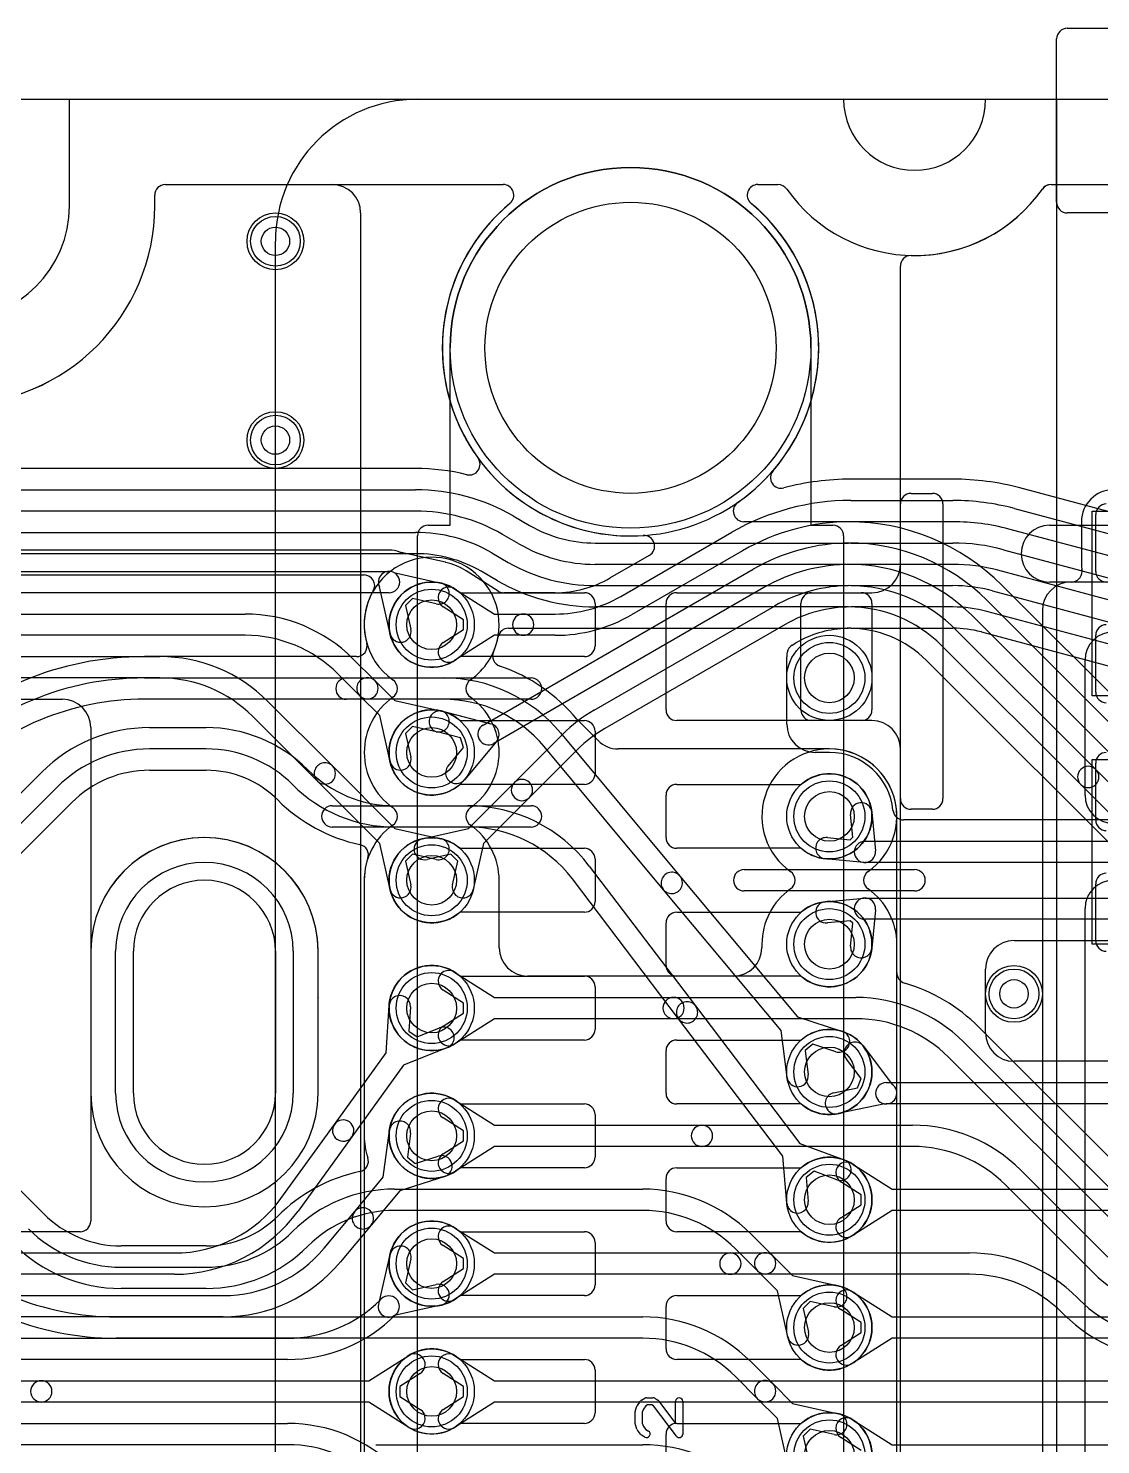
# Model space of a CAD drawing. Extents: x 0 to 57.3, y -1 to 20.5.
# Drawn here: x 19.76 to 27.31, y 10.52 to 20.5 of the extents above; entities that cross this region are included whole.
import ezdxf

# ---------------------------------------------------------------- set-up
doc = ezdxf.new("R2010")
doc.units = 0
for name, color, linetype in [('Hole', 1, 'CONTINUOUS'), ('L1', 3, 'CONTINUOUS'), ('L2', 3, 'CONTINUOUS'), ('L3', 3, 'CONTINUOUS'), ('L4', 3, 'CONTINUOUS'), ('Outline', 7, 'CONTINUOUS'), ('PartsArea-A', 111, 'CONTINUOUS'), ('PartsArea-B', 111, 'CONTINUOUS'), ('PartsSilk-A', 221, 'CONTINUOUS'), ('Resist-A', 2, 'CONTINUOUS'), ('Resist-B', 2, 'CONTINUOUS'), ('Silk-A', 140, 'CONTINUOUS')]:
    doc.layers.add(name, color=color, linetype=linetype)

msp = doc.modelspace()

# ---------------------------------------------------------------- linework, layer by layer
at = {"layer": 'Hole'}
for p, q in [((20.5, 13), (20.5, 14)), ((21.5, 14), (21.5, 13))]:
    msp.add_line(p, q, dxfattribs=at)
for centre, radius in [((24, 18.25), 1.025), ((21.5, 19), 0.1), ((21.5, 17.6), 0.1), ((22.6, 16.3), 0.175), ((25.4, 15.925), 0.175), ((22.6, 15.4), 0.175), ((25.4, 14.95), 0.175), ((22.6, 14.5), 0.175), ((25.4, 14.05), 0.175), ((22.6, 13.6), 0.175), ((26.7, 13.7), 0.1), ((25.4, 13.15), 0.175), ((22.6, 12.7), 0.175), ((25.4, 12.25), 0.175), ((22.6, 11.8), 0.175), ((25.4, 11.35), 0.175), ((22.6, 10.9), 0.175), ((25.4, 10.45), 0.175)]:
    msp.add_circle(centre, radius, dxfattribs=at)
for centre, start, end in [((21, 14), 0, 180), ((21, 13), 180, 0)]:
    msp.add_arc(centre, 0.5, start, end, dxfattribs=at)
at = {"layer": 'L1'}
for p, q in [((20.725, 19.4), (21.9, 19.4)), ((26.96176, 19.4), (39.275, 19.4)), ((20.65, 19.25), (20.65, 19.325)), ((22.1, 19.2), (22.1, 0.8)), ((25.9, 5.5), (25.9, 18.82527)), ((25.97497, 17.225), (26.12503, 17.225)), ((25.9, 16.725), (25.9, 17.15003)), ((26.2, 17.15003), (26.2, 15.07497)), ((26.95, 17), (27.6, 17)), ((27.17496, 17.025), (27.17496, 16.725)), ((27.6, 16.6), (26.95, 16.6)), ((27.10415, 16.6), (27.1, 16.6)), ((22.79843, 16.525), (23.675, 16.525)), ((24.325, 16.525), (25.625, 16.525)), ((25.27497, 16.525), (25.7, 16.525)), ((23.75, 16.45), (23.75, 16.15)), ((24.25, 15.7), (24.25, 16.45)), ((25.2, 15.69997), (25.2, 16.45003)), ((25.7, 16.45), (25.7, 15.7)), ((26.9, 16.4), (26.9, 5.5)), ((23.675, 16.075), (22.79843, 16.075)), ((27.2, 15.1), (27.2, 16.05)), ((22.79843, 15.625), (23.675, 15.625)), ((25.625, 15.625), (24.325, 15.625)), ((25.7, 15.625), (25.27497, 15.625)), ((23.75, 15.55), (23.75, 15.25)), ((25.9, 15.07497), (25.9, 15.425)), ((23.675, 15.175), (22.79843, 15.175)), ((24.325, 15.175), (25.20157, 15.175)), ((24.25, 14.8), (24.25, 15.1)), ((26.12503, 15), (25.97497, 15)), ((22.79843, 14.725), (23.675, 14.725)), ((25.20157, 14.725), (24.325, 14.725)), ((23.75, 14.65), (23.75, 14.35)), ((23.675, 14.275), (22.79843, 14.275)), ((24.325, 14.275), (25.20157, 14.275)), ((27.2, 5.575), (27.2, 14.3)), ((24.25, 13.9), (24.25, 14.2)), ((20.19996, 14), (20.19996, 13)), ((21.80004, 13), (21.80004, 14)), ((22.79843, 13.825), (23.675, 13.825)), ((25.20157, 13.825), (24.325, 13.825)), ((23.75, 13.75), (23.75, 13.45)), ((23.675, 13.375), (22.79843, 13.375)), ((24.325, 13.375), (25.20157, 13.375)), ((24.25, 13), (24.25, 13.3)), ((22.79843, 12.925), (23.675, 12.925)), ((25.20157, 12.925), (24.325, 12.925)), ((23.75, 12.85), (23.75, 12.55)), ((23.675, 12.475), (22.79843, 12.475)), ((24.325, 12.475), (25.20157, 12.475)), ((24.25, 12.1), (24.25, 12.4)), ((22.79843, 12.025), (23.675, 12.025)), ((25.20157, 12.025), (24.325, 12.025)), ((23.75, 11.95), (23.75, 11.65)), ((23.675, 11.575), (22.79843, 11.575)), ((24.325, 11.575), (25.20157, 11.575)), ((24.25, 11.2), (24.25, 11.5)), ((22.79843, 11.125), (23.675, 11.125)), ((25.20157, 11.125), (24.325, 11.125)), ((23.75, 11.05), (23.75, 10.75)), ((23.675, 10.675), (22.79843, 10.675)), ((24.325, 10.675), (25.20157, 10.675)), ((24.25, 10.3), (24.25, 10.6))]:
    msp.add_line(p, q, dxfattribs=at)
for centre, radius in [((21.5, 19), 0.2), ((21.5, 17.6), 0.2), ((22.6, 16.3), 0.3), ((25.4, 15.925), 0.3), ((22.6, 15.4), 0.3), ((25.4, 14.95), 0.3), ((22.6, 14.5), 0.3), ((25.4, 14.05), 0.3), ((22.6, 13.6), 0.3), ((26.7, 13.7), 0.2), ((25.4, 13.15), 0.3), ((22.6, 12.7), 0.3), ((25.4, 12.25), 0.3), ((22.6, 11.8), 0.3), ((25.4, 11.35), 0.3), ((22.6, 10.9), 0.3), ((25.4, 10.45), 0.3)]:
    msp.add_circle(centre, radius, dxfattribs=at)
for centre, radius, start, end in [((20.725, 19.325), 0.075, 90, 180), ((21.9, 19.2), 0.2, 0, 90), ((25.99999, 20), 1.1, -91.21841, -35.097291), ((26.96132, 19.32443), 0.07497, 144.380583, 144.900296), ((26.96174, 19.32502), 0.07497, 135, 144.934097), ((26.96176, 19.325), 0.075, 90, 135), ((19.25, 19.25), 1.4, 180, 0), ((25.975, 18.82527), 0.075, 89.992361, 180), ((25.97501, 18.8253), 0.07497, 88.784701, 90), ((25.97497, 17.15003), 0.07497, 90, 180), ((26.12503, 17.15003), 0.07497, 0, 90), ((27.4, 17.025), 0.22504, 90, 180), ((26.95, 16.8), 0.2, 90, -90), ((25.7, 16.725), 0.2, -90, 0), ((27.10415, 16.675), 0.075, -90, 0), ((27.40001, 16.72499), 0.22505, 179.997454, -170.410861), ((27.10418, 16.67501), 0.07497, -0.007642, 9.590481), ((22.6, 16.3), 0.3, 48.590571, -48.590571), ((27.1, 16.4), 0.2, 90, 180), ((23.675, 16.45), 0.075, 0, 90), ((24.325, 16.45), 0.075, 90, 180), ((25.27497, 16.45003), 0.07497, 90, 180), ((25.625, 16.45), 0.075, 0, 90), ((27.4, 16.05), 0.2, 90, 180), ((23.675, 16.15), 0.075, -90, 0), ((22.6, 15.4), 0.3, 48.590571, -48.590571), ((24.325, 15.7), 0.075, 180, -90), ((25.27497, 15.69997), 0.07497, 180, -90), ((25.625, 15.7), 0.075, -90, 0), ((23.675, 15.55), 0.075, 0, 90), ((25.7, 15.425), 0.2, 0, 90), ((23.675, 15.25), 0.075, -90, 0), ((24.325, 15.1), 0.075, 90, 180), ((25.4, 14.95), 0.3, -131.409429, 131.409429), ((25.97497, 15.07497), 0.07497, 180, -90), ((26.12503, 15.07497), 0.07497, -90, 0), ((27.4, 15.1), 0.2, 180, -90), ((21, 14), 0.80004, 0, 180), ((22.6, 14.5), 0.3, 48.590571, -48.590571), ((24.325, 14.8), 0.075, 180, -90), ((23.675, 14.65), 0.075, 0, 90), ((27.4, 14.3), 0.2, 90, 180), ((23.675, 14.35), 0.075, -90, 0), ((24.325, 14.2), 0.075, 90, 180), ((25.4, 14.05), 0.3, -131.409429, 131.409429), ((22.6, 13.6), 0.3, 48.590571, -48.590571), ((24.325, 13.9), 0.075, 180, -90), ((23.675, 13.75), 0.075, 0, 90), ((23.675, 13.45), 0.075, -90, 0), ((24.325, 13.3), 0.075, 90, 180), ((25.4, 13.15), 0.3, -131.409429, 131.409429), ((21, 13), 0.80004, 180, 0), ((22.6, 12.7), 0.3, 48.590571, -48.590571), ((24.325, 13), 0.075, 180, -90), ((23.675, 12.85), 0.075, 0, 90), ((23.675, 12.55), 0.075, -90, 0), ((24.325, 12.4), 0.075, 90, 180), ((25.4, 12.25), 0.3, -131.409429, 131.409429), ((22.6, 11.8), 0.3, 48.590571, -48.590571), ((24.325, 12.1), 0.075, 180, -90), ((23.675, 11.95), 0.075, 0, 90), ((23.675, 11.65), 0.075, -90, 0), ((24.325, 11.5), 0.075, 90, 180), ((25.4, 11.35), 0.3, -131.409429, 131.409429), ((22.6, 10.9), 0.3, 48.590571, -48.590571), ((24.325, 11.2), 0.075, 180, -90), ((23.675, 11.05), 0.075, 0, 90), ((23.675, 10.75), 0.075, -90, 0), ((24.325, 10.6), 0.075, 90, 180), ((25.4, 10.45), 0.3, -131.409429, 131.409429)]:
    msp.add_arc(centre, radius, start, end, dxfattribs=at)
at = {"layer": 'L2'}
for p, q in [((20.72501, 19.39996), (23.1031, 19.39996)), ((24.8969, 19.39996), (25.03823, 19.39996)), ((26.96177, 19.39996), (39.27499, 19.39996)), ((20.65004, 19.25), (20.65004, 19.32499)), ((22.07083, 16.07504), (20.57843, 16.07504)), ((20.57843, 15.925), (22.68162, 15.925)), ((22.68162, 15.775), (20.57843, 15.775)), ((20.61421, 15.575), (21.0111, 15.575)), ((23.62812, 15.62779), (23.62274, 15.63425)), ((23.77186, 15.48362), (23.63272, 15.62276)), ((23.50747, 15.5382), (24.34811, 14.52942)), ((21.0111, 15.425), (20.61421, 15.425)), ((24.23287, 14.4334), (23.39224, 15.44217)), ((25.4, 15.42504), (23.91328, 15.42504)), ((20.61421, 15.27496), (21.0111, 15.27496)), ((21.72802, 15.27804), (21.72804, 15.27802)), ((19.39951, 14.80557), (19.85408, 15.26015)), ((21.62198, 15.17196), (21.62196, 15.17198)), ((19.96014, 15.15408), (19.50557, 14.69951)), ((21.51586, 15.06588), (21.51588, 15.06586)), ((19.20709, 14.18883), (20.06624, 15.04798)), ((22.3389, 15.025), (22.85368, 15.025)), ((22.85368, 14.875), (22.3389, 14.875)), ((25.87504, 4.90004), (25.87504, 14.95)), ((23.70986, 14.60006), (24.45781, 13.61495)), ((22.12496, 14.5), (22.12496, 12.7)), ((24.33835, 13.52425), (23.59039, 14.50935)), ((24.34811, 14.52942), (25.17479, 13.5374)), ((25.05957, 13.44136), (24.23287, 14.4334)), ((20.19996, 14), (20.19996, 13)), ((21.80004, 13), (21.80004, 14)), ((24.45781, 13.61495), (25.19258, 12.64721)), ((25.07312, 12.55651), (24.33835, 13.52425)), ((25.17479, 13.5374), (25.49171, 13.43564)), ((25.10251, 13.1113), (25.05957, 13.44136)), ((25.28306, 13.34509), (25.22919, 13.30021)), ((25.22919, 13.30021), (25.25125, 13.13066)), ((25.44585, 13.29282), (25.28306, 13.34509)), ((19.86624, 12.15202), (19.20709, 12.81117)), ((25.19258, 12.64721), (25.50456, 12.53119)), ((25.10105, 12.22483), (25.07312, 12.55651)), ((25.29202, 12.45019), (25.23618, 12.4078)), ((25.23618, 12.4078), (25.25053, 12.23741)), ((25.45228, 12.39059), (25.29202, 12.45019)), ((22.3389, 12.325), (24.08578, 12.325)), ((24.08578, 12.175), (22.3389, 12.175)), ((21.51588, 12.13414), (21.51586, 12.13412)), ((21.62196, 12.02802), (21.62198, 12.02804)), ((24.84593, 12.01013), (25.00098, 11.85507)), ((21.0111, 11.92504), (20.41421, 11.92504)), ((21.72804, 11.92198), (21.72802, 11.92196)), ((24.89492, 11.74901), (24.73986, 11.90407)), ((20.41421, 11.775), (21.0111, 11.775)), ((25.00098, 11.85507), (25.14065, 11.71541)), ((25.03458, 11.60935), (24.89492, 11.74901)), ((25.14065, 11.71541), (25.46547, 11.64277)), ((21.0111, 11.625), (20.41421, 11.625)), ((25.10723, 11.28452), (25.03458, 11.60935)), ((25.26589, 11.5337), (25.21629, 11.48413)), ((25.21629, 11.48413), (25.25361, 11.31726)), ((25.43273, 11.49639), (25.26589, 11.5337)), ((20.37842, 11.425), (24.08578, 11.425)), ((24.08578, 11.275), (20.37842, 11.275)), ((24.84593, 11.11013), (25.00098, 10.95507)), ((24.89492, 10.84901), (24.73986, 11.00407)), ((25.00098, 10.95507), (25.14065, 10.81541)), ((25.03458, 10.70935), (24.89492, 10.84901)), ((25.14065, 10.81541), (25.46547, 10.74277)), ((25.10723, 10.38452), (25.03458, 10.70935)), ((25.26589, 10.6337), (25.21629, 10.58413)), ((25.21629, 10.58413), (25.25361, 10.41726)), ((25.43273, 10.59639), (25.26589, 10.6337)), ((22.20685, 10.525), (24.08578, 10.525))]:
    msp.add_line(p, q, dxfattribs=at)
for centre, radius in [((21.5, 19), 0.2), ((21.5, 17.6), 0.2), ((25.4, 15.925), 0.3), ((26.7, 13.7), 0.2), ((25.4, 13.15), 0.3), ((25.4, 12.25), 0.3), ((25.4, 11.35), 0.3), ((25.4, 10.45), 0.3)]:
    msp.add_circle(centre, radius, dxfattribs=at)
for centre, radius, start, end in [((20.72501, 19.32499), 0.07497, 90, 180), ((23.1031, 19.32499), 0.07497, -50.16214, 90), ((24.8969, 19.32499), 0.07497, 90, -129.83786), ((25.03823, 19.32499), 0.07497, 35.065903, 90), ((26, 20), 1.10004, -144.937446, -35.062554), ((26.96177, 19.32499), 0.07497, 90, 144.934097), ((24, 18.25), 1.32504, 129.839454, 50.160546), ((19.25, 19.25), 1.40004, 180, 0), ((22.6, 16.3), 0.47505, -23.629516, -164.174385), ((22.07083, 16.15001), 0.07497, -90, 15.821522), ((20.57843, 13.84999), 2.22505, 90, 135), ((23.1039, 16.07954), 0.07497, 156.368872, -108.954597), ((22.68161, 14.85001), 1.22506, 39.804314, 71.044589), ((20.57843, 13.85), 2.075, 90, 135.000195), ((22.68163, 14.85), 1.075, 39.805571, 90.000533), ((20.57843, 13.85), 1.925, 90, 135.00021), ((22.68163, 14.85), 0.925, 39.805424, 90.000619), ((20.61421, 14.5), 1.075, 90, 134.999246), ((21.0111, 14.56112), 1.01388, 45, 90), ((23.68573, 15.67577), 0.07497, -140.211063, -135), ((23.91328, 15.62504), 0.2, -135, -90), ((20.61421, 14.5), 0.925, 90, 134.999562), ((21.0111, 14.56112), 0.86388, 45, 90), ((25.4, 14.95), 0.47504, 0, 90), ((20.61421, 14.5), 0.77496, 90, 134.999477), ((21.0111, 14.56112), 0.71384, 45, 90), ((22.3389, 15.88888), 0.86388, -135, -90), ((22.3389, 15.88888), 1.01388, -135, -90), ((22.33889, 15.88889), 1.16393, -134.999304, -102.089909), ((22.85368, 13.95), 1.075, 37.207812, 90), ((22.85368, 13.95), 0.925, 37.207829, 90), ((21, 14), 0.80004, 0, 180), ((22.07941, 14.67747), 0.07497, -18.824052, 77.912182), ((22.6, 14.5), 0.47504, 161.175627, 180), ((24.29049, 14.48141), 0.075, 39.801659, -140.194387), ((24.29049, 14.48141), 0.075, -140.198341, 39.805515), ((24.39808, 13.5696), 0.075, 37.207584, -142.792037), ((24.39808, 13.5696), 0.075, -142.792416, 37.207778), ((25.46878, 13.36423), 0.075, -107.802006, 72.198086), ((25.17688, 13.12098), 0.075, -172.584072, 7.412183), ((21, 13), 0.80004, 180, 0), ((22.6, 12.7), 0.47504, 180, -161.175627), ((22.07941, 12.52253), 0.07497, -77.912182, 18.824052), ((25.47842, 12.46089), 0.075, -110.396896, 69.600717), ((22.33889, 11.31111), 1.16393, 102.089909, 134.999304), ((22.3389, 11.31112), 1.01388, 90, 135), ((24.08578, 11.25), 1.075, 44.999246, 90), ((22.3389, 11.31112), 0.86388, 90, 135), ((24.08578, 11.25), 0.925, 44.999562, 90), ((25.17579, 12.23112), 0.075, -175.189414, 4.813822), ((20.41422, 12.7), 0.77496, -135, -90.000739), ((21.0111, 12.63888), 0.71384, -90, -45), ((20.37842, 13.35), 1.925, -134.99979, -90), ((20.41421, 12.7), 0.925, -134.999595, -90), ((21.0111, 12.63888), 0.86388, -90, -45), ((20.37842, 13.35), 2.075, -134.999805, -90), ((20.41421, 12.7), 1.075, -134.999246, -90), ((21.0111, 12.63888), 1.01388, -90, -45), ((24.94795, 11.80204), 0.075, 45, -134.999366), ((24.94795, 11.80204), 0.075, -135, 45), ((25.4491, 11.56958), 0.075, -102.607528, 77.394962), ((24.08578, 10.35), 1.075, 44.999246, 90), ((24.08578, 10.35), 0.925, 44.999595, 90), ((25.18042, 11.30089), 0.075, -167.392472, 12.606615), ((24.94795, 10.90204), 0.075, 45, -134.999366), ((24.94795, 10.90204), 0.075, -135, 45), ((25.4491, 10.66958), 0.075, -102.607528, 77.394962), ((24.08578, 9.45), 1.075, 44.999246, 90)]:
    msp.add_arc(centre, radius, start, end, dxfattribs=at)
at = {"layer": 'L3'}
for p, q in [((20.72501, 19.39996), (23.1031, 19.39996)), ((24.8969, 19.39996), (25.03823, 19.39996)), ((26.96177, 19.39996), (39.27499, 19.39996)), ((20.65004, 19.25), (20.65004, 19.32499)), ((22.48614, 17.40002), (9.06096, 17.40002)), ((9.06096, 17.24998), (22.48614, 17.24998)), ((22.48614, 17.09998), (9.06096, 17.09998)), ((23.17363, 17.06577), (23.28945, 16.99891)), ((25.5358, 17.02502), (24.79844, 17.02502)), ((9.06099, 16.94999), (22.48614, 16.94999)), ((23.21445, 16.869), (23.09863, 16.93587)), ((23.75195, 16.87498), (25.5358, 16.87498)), ((22.48614, 16.79999), (9.06099, 16.79999)), ((23.02364, 16.80596), (23.13943, 16.73911)), ((23.06443, 16.60921), (22.94864, 16.67606)), ((25.5358, 16.72498), (23.75195, 16.72498)), ((9.06099, 16.64995), (22.12366, 16.64995)), ((23.75194, 16.57499), (25.5358, 16.57499)), ((27.94497, 15.24754), (26.61417, 16.57835)), ((26.50807, 16.47225), (27.83888, 15.14144)), ((25.5358, 16.42499), (23.75194, 16.42499)), ((27.73282, 15.03537), (26.40201, 16.36619)), ((23.14084, 16.27495), (25.5358, 16.27495)), ((26.29593, 16.26013), (27.27549, 15.28057)), ((27.16943, 15.17451), (26.18986, 16.15406)), ((26.08377, 16.04797), (26.17804, 15.9537)), ((22, 15.925), (23.3, 15.925)), ((26.17848, 15.95326), (27.99291, 14.13883)), ((23.3, 15.775), (22, 15.775)), ((27.27549, 15.28057), (28.24255, 14.31351)), ((28.13649, 14.20745), (27.16943, 15.17451)), ((21.9, 15.025), (23.3, 15.025)), ((23.3, 14.875), (21.9, 14.875)), ((24.8, 14.575), (26, 14.575)), ((22.12496, 14.5), (22.12496, 6.32625)), ((23.07504, 14.02504), (23.07504, 14.5)), ((26, 14.425), (24.8, 14.425)), ((20.19996, 14), (20.19996, 13)), ((21.8, 13.67497), (21.8, 14.008)), ((24.92496, 14.05), (24.92496, 14.02504)), ((25.87504, 13.84795), (25.87504, 14.05)), ((22.76072, 13.85331), (23.04178, 13.675)), ((24.72496, 13.82504), (23.27504, 13.82504)), ((21.80004, 13), (21.80004, 13.67252)), ((22.82474, 13.63505), (22.68036, 13.72665)), ((23.04178, 13.675), (24.30289, 13.675)), ((24.30289, 13.675), (25.58579, 13.675)), ((22.82474, 13.56495), (22.82474, 13.63505)), ((22.68036, 13.47335), (22.82474, 13.56495)), ((23.04178, 13.525), (22.76072, 13.34669)), ((24.30289, 13.525), (23.04178, 13.525)), ((25.58579, 13.525), (24.30289, 13.525)), ((27.66624, 12.25202), (26.45202, 13.46624)), ((26.34592, 13.36014), (27.56014, 12.14592)), ((27.45408, 12.03985), (26.23985, 13.25407)), ((22.76072, 12.95331), (23.04178, 12.775)), ((22.82474, 12.73505), (22.68036, 12.82665)), ((23.04178, 12.775), (24.50289, 12.775)), ((24.50289, 12.775), (25.98579, 12.775)), ((22.82474, 12.66495), (22.82474, 12.73505)), ((22.68036, 12.57335), (22.82474, 12.66495)), ((23.04178, 12.625), (22.76072, 12.44669)), ((24.50289, 12.625), (23.04178, 12.625)), ((25.98579, 12.625), (24.50289, 12.625)), ((26.74592, 12.46015), (27.36015, 11.84592)), ((27.25409, 11.73985), (26.63986, 12.35408)), ((22.76072, 12.05331), (23.04178, 11.875)), ((22.82474, 11.83505), (22.68036, 11.92665)), ((23.04178, 11.875), (24.70289, 11.875)), ((24.70289, 11.875), (26.38579, 11.875)), ((22.82474, 11.76495), (22.82474, 11.83505)), ((22.68036, 11.67335), (22.82474, 11.76495)), ((23.04178, 11.725), (22.76072, 11.54669)), ((24.70289, 11.725), (23.04178, 11.725)), ((26.38579, 11.725), (24.70289, 11.725)), ((27.14592, 11.56015), (27.16015, 11.54593)), ((27.05408, 11.43986), (27.03986, 11.45408)), ((22.76072, 11.15331), (23.04178, 10.975)), ((22.82474, 10.93505), (22.68036, 11.02665)), ((23.04178, 10.975), (43.65822, 10.975)), ((22.82474, 10.86495), (22.82474, 10.93505)), ((22.68036, 10.77335), (22.82474, 10.86495)), ((23.04178, 10.825), (22.76072, 10.64669)), ((43.65822, 10.825), (23.04178, 10.825))]:
    msp.add_line(p, q, dxfattribs=at)
for centre, radius in [((21.5, 19), 0.2), ((21.5, 17.6), 0.2), ((25.4, 15.925), 0.3), ((22.6, 13.6), 0.3), ((26.7, 13.7), 0.2), ((22.6, 12.7), 0.3), ((22.6, 11.8), 0.3), ((22.6, 10.9), 0.3)]:
    msp.add_circle(centre, radius, dxfattribs=at)
for centre, radius, start, end in [((20.72501, 19.32499), 0.07497, 90, 180), ((23.1031, 19.32499), 0.07497, -50.16214, 90), ((24.8969, 19.32499), 0.07497, 90, -129.83786), ((25.03823, 19.32499), 0.07497, 35.065903, 90), ((26, 20), 1.10004, -144.937446, -35.062554), ((26.96177, 19.32499), 0.07497, 90, 144.934097), ((24, 18.25), 1.32504, 129.839454, -144.11146), ((24, 18.25), 1.32504, -55.228354, 50.160546), ((19.25, 19.25), 1.40004, 180, 0), ((22.86577, 17.4293), 0.07497, -103.7267, 35.888593), ((22.48614, 15.87498), 1.52504, 76.274753, 90), ((22.48614, 15.87498), 1.375, 60.000466, 90), ((24.79844, 17.09999), 0.07497, 124.77539, -90), ((22.48614, 15.87498), 1.225, 60.000535, 90), ((23.75195, 17.79998), 0.925, -120.000108, -90), ((25.5358, 15.49998), 1.52505, 45, 90), ((22.48613, 15.87499), 1.075, 59.999344, 89.999467), ((23.75195, 17.79998), 1.075, -119.999928, -90), ((25.5358, 15.49998), 1.375, 45, 90), ((22.48613, 15.87499), 0.925, 59.999349, 89.999381), ((23.75194, 17.79999), 1.225, -120.000431, -90), ((25.5358, 15.49998), 1.225, 45, 90), ((22.12366, 16.57498), 0.07497, -29.995133, 90), ((23.75194, 17.79999), 1.375, -120.000464, -90), ((25.53579, 15.49999), 1.075, 45, 89.999467), ((22.6, 16.3), 0.47504, 150.002891, -125.098537), ((25.53579, 15.49999), 0.925, 45, 89.999381), ((23.14084, 16.19998), 0.07497, 90, 169.524944), ((25.53579, 15.49999), 0.77496, 45, 89.999261), ((22.6, 16.3), 0.47504, -54.901463, -10.477992), ((22, 15.85), 0.075, 90, -90), ((22.28375, 15.85), 0.07497, -54.900296, 54.900296), ((22.91625, 15.85), 0.07497, 125.099704, -125.099704), ((23.3, 15.85), 0.075, -90, 90), ((26.12503, 15.90069), 0.07497, 44.524438, 45), ((22.6, 15.4), 0.47504, 125.098537, -125.098537), ((22.6, 15.4), 0.47504, -54.901463, 54.901463), ((25.4, 14.95), 0.47504, -54.901463, -125.098537), ((27.22246, 15.22754), 0.075, 45, -135), ((27.22246, 15.22754), 0.075, -135, 45), ((21.9, 14.95), 0.075, 90, -90), ((22.28375, 14.95), 0.07497, -54.900296, 54.900296), ((22.91625, 14.95), 0.07497, 125.099704, -125.099704), ((23.3, 14.95), 0.075, -90, 90), ((22.6, 14.5), 0.47504, 125.098537, 180), ((22.6, 14.5), 0.47504, 0, 54.901463), ((21, 14), 0.80004, 0.572939, 180), ((24.8, 14.5), 0.075, 90, -90), ((26, 14.5), 0.075, -90, 90), ((25.08375, 14.5), 0.07497, -54.900296, 54.900296), ((25.71625, 14.5), 0.07497, 125.099704, -125.099704), ((25.4, 14.05), 0.47504, 125.098537, 180), ((25.4, 14.05), 0.47504, 0, 54.901463), ((23.27504, 14.02504), 0.2, 180, -90), ((24.72496, 14.02504), 0.2, -90, 0), ((22.72054, 13.78998), 0.075, 57.606734, -122.392259), ((25.95001, 13.84795), 0.07497, 180, -106.266624), ((25.58579, 12.59999), 1.22505, 45.000661, 73.729786), ((21.87497, 13.67497), 0.07497, 180, -178.127257), ((24.30289, 13.6), 0.075, 90, -90), ((24.30289, 13.6), 0.075, -90, 90), ((25.58578, 12.6), 1.075, 45, 89.999467), ((22.72054, 13.41002), 0.075, 122.393266, -57.607741), ((25.58578, 12.6), 0.925, 45, 89.999381), ((21, 13), 0.80004, 180, 0), ((22.72054, 12.88998), 0.075, 57.606734, -122.392259), ((24.50289, 12.7), 0.075, 90, -90), ((24.50289, 12.7), 0.075, -90, 90), ((25.98579, 11.7), 1.075, 45.000754, 90), ((22.72054, 12.51002), 0.075, 122.393266, -57.607741), ((25.98579, 11.7), 0.925, 45.000405, 90), ((22.72054, 11.98998), 0.075, 57.606734, -122.392259), ((24.70289, 11.8), 0.075, 90, -90), ((24.70289, 11.8), 0.075, -90, 90), ((26.38579, 10.8), 1.075, 45.000754, 90), ((22.72054, 11.61002), 0.075, 122.393266, -57.607741), ((26.38579, 10.8), 0.925, 45.000438, 90), ((28.01422, 12.5), 1.075, -134.999246, -90), ((27.81422, 12.2), 0.925, -135, -90.000619), ((27.81422, 12.2), 1.075, -135, -90.000533), ((22.72054, 11.08998), 0.075, 57.606734, -122.392259), ((22.72054, 10.71002), 0.075, 122.393266, -57.607741)]:
    msp.add_arc(centre, radius, start, end, dxfattribs=at)
at = {"layer": 'L4'}
for p, q in [((20.72501, 19.39996), (23.1031, 19.39996)), ((24.8969, 19.39996), (25.03823, 19.39996)), ((26.96177, 19.39996), (39.27499, 19.39996)), ((20.65004, 19.25), (20.65004, 19.32499)), ((26.26976, 17.32504), (25.55096, 17.32504)), ((28.27751, 16.85144), (26.74212, 17.26285)), ((25.55096, 17.175), (26.26976, 17.175)), ((26.70328, 17.11793), (28.23867, 16.70652)), ((26.26976, 17.025), (25.55096, 17.025)), ((28.19985, 16.56163), (26.66446, 16.97304)), ((23.93116, 16.49893), (24.71346, 16.95059)), ((25.55096, 16.875), (26.26978, 16.875)), ((22.3, 16.82504), (6.97808, 16.82504)), ((22.69822, 16.7392), (22.38469, 16.80932)), ((24.13225, 16.78827), (23.85615, 16.62886)), ((24.78846, 16.82069), (24.00616, 16.36902)), ((26.62566, 16.82815), (28.16103, 16.41674)), ((6.97808, 16.675), (22.3, 16.675)), ((22.33382, 16.66694), (22.66547, 16.59277)), ((23.06697, 16.53671), (22.8429, 16.67887)), ((22.9625, 15.59326), (24.86345, 16.69078)), ((26.26978, 16.725), (25.55096, 16.725)), ((28.12221, 16.27185), (26.58684, 16.68326)), ((22.30723, 16.23453), (22.23306, 16.56618)), ((24.93845, 16.56088), (23.0375, 15.46336)), ((25.55096, 16.575), (26.26979, 16.575)), ((22.3, 16.525), (6.97808, 16.525)), ((22.46588, 16.48371), (22.41629, 16.43412)), ((22.63273, 16.44639), (22.46588, 16.48371)), ((22.76072, 16.55331), (23.04178, 16.375)), ((23.46866, 16.52504), (23.10713, 16.52504)), ((26.54802, 16.53837), (28.08339, 16.12696)), ((6.97809, 16.375), (21.28578, 16.375)), ((22.41629, 16.43412), (22.45361, 16.26727)), ((22.82474, 16.33505), (22.68036, 16.42665)), ((23.04178, 16.375), (23.24432, 16.375)), ((23.24432, 16.375), (23.46866, 16.375)), ((23.74348, 15.69774), (25.01346, 16.43098)), ((26.26979, 16.425), (25.55096, 16.425)), ((28.04457, 15.98207), (26.5092, 16.39348)), ((22.68036, 16.17335), (22.82474, 16.26495)), ((22.82474, 16.26495), (22.82474, 16.33505)), ((25.08846, 16.30107), (23.81848, 15.56784)), ((25.55096, 16.27496), (26.26979, 16.27496)), ((21.28578, 16.225), (6.97809, 16.225)), ((23.04178, 16.225), (22.76072, 16.04669)), ((23.24432, 16.225), (23.04178, 16.225)), ((23.46866, 16.225), (23.24432, 16.225)), ((25.13887, 16.15691), (25.16348, 16.17113)), ((26.47036, 16.24855), (28.00573, 15.83715)), ((6.97809, 16.075), (20.68578, 16.075)), ((22.04593, 16.06013), (22.20098, 15.90507)), ((25.1, 15.60004), (25.1, 16.07339)), ((20.68578, 15.925), (6.97809, 15.925)), ((22.09492, 15.79901), (21.93986, 15.95407)), ((22.20098, 15.90507), (22.34065, 15.76541)), ((6.97809, 15.77496), (19.99996, 15.77496)), ((22.23458, 15.65935), (22.09492, 15.79901)), ((22.34065, 15.76541), (22.66547, 15.69277)), ((21.44593, 15.76013), (21.90098, 15.30507)), ((22.67568, 15.6903), (23.01643, 15.60149)), ((20.19996, 15.57496), (20.19996, 12.10001)), ((21.79492, 15.19901), (21.33986, 15.65407)), ((22.30723, 15.33452), (22.23458, 15.65935)), ((22.46589, 15.5837), (22.41629, 15.53413)), ((22.63273, 15.54639), (22.46589, 15.5837)), ((22.41629, 15.53413), (22.45361, 15.36726)), ((22.8033, 15.50202), (22.63784, 15.54514)), ((22.8247, 15.43525), (22.8033, 15.50202)), ((23.05591, 15.47832), (22.83041, 15.20788)), ((23.1824, 15.18846), (23.52085, 15.52691)), ((22.71521, 15.30394), (22.8247, 15.43525)), ((23.62692, 15.42084), (23.28846, 15.0824)), ((25.4, 15.40004), (25.3, 15.40004)), ((21.90098, 15.30507), (22.34064, 14.86542)), ((22.23458, 14.75935), (21.79492, 15.19901)), ((22.85936, 14.86542), (23.1824, 15.18846)), ((23.28846, 15.0824), (22.96542, 14.75936)), ((25.56483, 14.80247), (25.54931, 14.96431)), ((25.69863, 14.97863), (25.72466, 14.70716)), ((22.34064, 14.86542), (22.66547, 14.79277)), ((22.53453, 14.79277), (22.85936, 14.86542)), ((27.96859, 14.92504), (25.92262, 14.92504)), ((25.38569, 14.80069), (25.54753, 14.78517)), ((25.54753, 14.78517), (25.56483, 14.80247)), ((25.65, 14.775), (28.07644, 14.775)), ((22.30723, 14.43453), (22.23458, 14.75935)), ((22.46588, 14.68371), (22.41629, 14.63412)), ((22.63273, 14.64639), (22.46588, 14.68371)), ((22.73412, 14.68371), (22.56727, 14.64639)), ((22.78371, 14.63412), (22.73412, 14.68371)), ((22.96542, 14.75936), (22.89277, 14.43453)), ((22.41629, 14.63412), (22.45361, 14.46727)), ((22.74639, 14.46727), (22.78371, 14.63412)), ((25.64284, 14.62534), (25.37137, 14.65137)), ((28.07644, 14.625), (25.65, 14.625)), ((25.37137, 14.34863), (25.64284, 14.37466)), ((25.65, 14.375), (28.07644, 14.375)), ((25.72466, 14.29284), (25.69863, 14.02137)), ((25.54753, 14.21483), (25.38569, 14.19931)), ((25.56483, 14.19753), (25.54753, 14.21483)), ((25.54931, 14.03569), (25.56483, 14.19753)), ((28.07644, 14.225), (25.65, 14.225)), ((26.7, 14.07496), (27.96859, 14.07496)), ((26.5, 13.42504), (26.5, 13.87496)), ((22.28055, 13.28578), (22.30055, 13.61802)), ((22.45027, 13.609), (22.44, 13.43834)), ((22.44, 13.43834), (22.49685, 13.39728)), ((22.49685, 13.39728), (22.65563, 13.46069)), ((21.91593, 12.78092), (22.28055, 13.28578)), ((22.71125, 13.32139), (22.40214, 13.19795)), ((25.63944, 13.33075), (25.84247, 13.06182)), ((22.40214, 13.19795), (22.03753, 12.6931)), ((25.62273, 13.10392), (25.51972, 13.24037)), ((37.58579, 13.22504), (26.7, 13.22504)), ((25.59812, 13.03827), (25.62273, 13.10392)), ((25.8, 13.075), (37.58579, 13.075)), ((25.43078, 13.0032), (25.59812, 13.03827)), ((25.79136, 12.9255), (25.46154, 12.85638)), ((37.58579, 12.925), (25.8, 12.925)), ((21.53857, 12.25842), (21.91593, 12.78092)), ((22.03753, 12.6931), (21.66017, 12.1706)), ((22.25957, 12.40863), (22.30251, 12.7387)), ((22.45125, 12.71934), (22.42919, 12.54979)), ((22.42919, 12.54979), (22.48306, 12.50491)), ((22.48306, 12.50491), (22.64585, 12.55718)), ((25.56072, 12.50331), (25.84178, 12.325)), ((22.05787, 12.16659), (22.25957, 12.40863)), ((22.69171, 12.41436), (22.3748, 12.3126)), ((25.62474, 12.28505), (25.48036, 12.37665)), ((22.3748, 12.3126), (22.17311, 12.07057)), ((25.62474, 12.21495), (25.62474, 12.28505)), ((25.84178, 12.325), (31.31367, 12.325)), ((25.48036, 12.12335), (25.62474, 12.21495)), ((25.84178, 12.175), (25.56072, 11.99669)), ((31.31367, 12.175), (25.84178, 12.175)), ((21.84223, 11.90783), (22.05787, 12.16659)), ((22.17311, 12.07057), (21.95746, 11.8118)), ((20.12499, 12.02504), (17.52297, 12.02504)), ((17.52297, 11.875), (20.78869, 11.875)), ((22.23368, 11.53661), (22.30723, 11.86547)), ((22.45361, 11.83273), (22.41629, 11.66588)), ((20.78869, 11.725), (17.52297, 11.725)), ((17.52298, 11.575), (21.13163, 11.575)), ((22.41629, 11.66588), (22.46588, 11.61629)), ((22.46588, 11.61629), (22.63273, 11.65361)), ((25.56072, 11.60331), (25.84178, 11.425)), ((22.23986, 11.54592), (22.24492, 11.55098)), ((22.66547, 11.50723), (22.33661, 11.43368)), ((25.62474, 11.38505), (25.48036, 11.47665)), ((21.13163, 11.425), (17.52298, 11.425)), ((22.35098, 11.44492), (22.34592, 11.43985)), ((25.62474, 11.31495), (25.62474, 11.38505)), ((25.84178, 11.425), (30.84946, 11.425)), ((17.52304, 11.275), (21.58579, 11.275)), ((25.48036, 11.22335), (25.62474, 11.31495)), ((25.84178, 11.275), (25.56072, 11.09669)), ((30.84946, 11.275), (25.84178, 11.275)), ((21.58579, 11.125), (17.52304, 11.125)), ((22.15822, 10.975), (22.43928, 11.15331)), ((17.52309, 10.975), (19.85155, 10.975)), ((19.85155, 10.975), (22.15822, 10.975)), ((22.51964, 11.02665), (22.37526, 10.93505)), ((22.37526, 10.93505), (22.37526, 10.86495)), ((19.85155, 10.825), (17.52309, 10.825)), ((22.15822, 10.825), (19.85155, 10.825)), ((22.43928, 10.64669), (22.15822, 10.825)), ((22.37526, 10.86495), (22.51964, 10.77335)), ((17.52315, 10.675), (21.58578, 10.675)), ((25.56072, 10.70331), (25.84178, 10.525)), ((25.62474, 10.48505), (25.48036, 10.57665)), ((21.58578, 10.525), (17.52315, 10.525)), ((25.84178, 10.525), (30.43525, 10.525))]:
    msp.add_line(p, q, dxfattribs=at)
for centre, radius in [((21.5, 19), 0.2), ((21.5, 17.6), 0.2), ((22.6, 16.3), 0.3), ((25.4, 15.925), 0.3), ((22.6, 15.4), 0.3), ((25.4, 14.95), 0.3), ((22.6, 14.5), 0.3), ((25.4, 14.05), 0.3), ((22.6, 13.6), 0.3), ((26.7, 13.7), 0.2), ((25.4, 13.15), 0.3), ((22.6, 12.7), 0.3), ((25.4, 12.25), 0.3), ((22.6, 11.8), 0.3), ((25.4, 11.35), 0.3), ((22.6, 10.9), 0.3), ((25.4, 10.45), 0.3)]:
    msp.add_circle(centre, radius, dxfattribs=at)
for centre, radius, start, end in [((20.72501, 19.32499), 0.07497, 90, 180), ((23.1031, 19.32499), 0.07497, -50.16214, 90), ((24.8969, 19.32499), 0.07497, 90, -129.83786), ((25.03823, 19.32499), 0.07497, 35.065903, 90), ((26, 20), 1.10004, -144.937446, -35.062554), ((26.96177, 19.32499), 0.07497, 90, 144.934097), ((24, 18.25), 1.32504, 129.839454, -86.118763), ((24, 18.25), 1.32504, -40.784069, 50.160546), ((19.25, 19.25), 1.40004, 180, 0), ((25.06006, 17.3355), 0.07497, 139.21883, -75.025751), ((25.55095, 15.49999), 1.82505, 89.999686, 104.972752), ((26.26976, 15.5), 1.82504, 74.999825, 90), ((25.55096, 15.5), 1.675, 90, 120.000044), ((26.26976, 15.5), 1.675, 75.0001, 90), ((25.55096, 15.5), 1.525, 90, 119.999976), ((26.26976, 15.5), 1.525, 75.000004, 90), ((24.09476, 16.8532), 0.07498, -59.998248, 93.87762), ((25.55095, 15.5), 1.375, 89.999583, 120.000067), ((26.26978, 15.5), 1.375, 74.999868, 90), ((22.3, 16.6), 0.22504, 70.316205, 90), ((22.40105, 16.88248), 0.07497, -109.682099, -102.605074), ((22.3, 16.6), 0.075, 63.195791, -153.195791), ((22.3, 16.6), 0.075, -90, 90), ((22.64693, 16.52007), 0.22505, 76.462677, 76.826392), ((22.71644, 16.81193), 0.07497, -102.972277, -102.816461), ((22.6, 16.3), 0.45004, 57.374237, 77.18631), ((22.88306, 16.74217), 0.07497, -122.625938, -122.392642), ((25.55095, 15.5), 1.225, 89.999532, 120.000026), ((26.26978, 15.5), 1.225, 74.999709, 90), ((22.6491, 16.51958), 0.075, -102.607528, 77.393385), ((22.72054, 16.48998), 0.075, 57.606734, -122.392259), ((23.46867, 17.3), 0.77496, -90.000739, -60.000183), ((25.55096, 15.5), 1.075, 90, 120.000155), ((26.26979, 15.5), 1.075, 75.000021, 90), ((23.10713, 16.60001), 0.07497, -122.392642, -90), ((23.46866, 17.3), 0.925, -90, -59.999892), ((21.28578, 15.3), 1.075, 44.999246, 90), ((23.24432, 16.3), 0.075, 90, -90), ((23.24432, 16.3), 0.075, -90, 90), ((23.46866, 17.3), 1.075, -90, -59.999845), ((25.55096, 15.5), 0.925, 90, 120.000108), ((26.26979, 15.5), 0.925, 74.999835, 90), ((22.38042, 16.2509), 0.075, -167.392472, 12.606615), ((25.55097, 15.5), 0.77496, 93.689649, 119.998167), ((25.50592, 16.19854), 0.07497, 93.226887, 93.686465), ((25.55097, 15.5), 0.77496, 90.000739, 93.64519), ((26.26979, 15.5), 0.77496, 75.098348, 90), ((21.28578, 15.3), 0.925, 44.999562, 90), ((22.72054, 16.11002), 0.075, 122.393266, -57.607741), ((25.20099, 16.10622), 0.07497, 119.995133, 120.022632), ((26.4498, 16.17645), 0.07497, 74.638303, 75.09812), ((26.45017, 16.17635), 0.07497, 74.376888, 74.931228), ((20.68578, 15), 1.075, 44.999246, 90), ((25.3, 16.07339), 0.2, 171.44572, 180), ((25.17636, 16.09199), 0.07497, 120.005573, 171.447317), ((20.68578, 15), 0.925, 44.999562, 90), ((22.14795, 15.85204), 0.075, 45, -134.999366), ((22.14795, 15.85204), 0.075, -135, 45), ((19.99996, 15.57496), 0.2, 0, 90), ((22.65676, 15.61772), 0.075, 75.38941, -104.608367), ((22.6491, 15.61958), 0.075, -102.607528, 77.394962), ((24.28099, 14.76677), 1.075, 120.000656, 135), ((23, 15.52831), 0.075, 120.000728, -59.999864), ((23, 15.52831), 0.075, -41.800393, 77.346074), ((24.28099, 14.76677), 0.925, 120.000645, 135), ((25.3, 15.60004), 0.2, 180, -90), ((22.38042, 15.35089), 0.075, -167.392472, 12.606615), ((25.4, 14.95), 0.45004, 5.466223, 90), ((21.84795, 15.25204), 0.075, 45, -134.999619), ((21.84795, 15.25204), 0.075, -135, 45), ((22.77281, 15.25591), 0.075, 140.176822, -39.822327), ((23.23543, 15.13543), 0.075, 135, -45), ((23.23543, 15.13543), 0.075, -45, 135), ((25.62397, 14.97147), 0.075, 5.477994, -174.522918), ((25.92262, 15.00001), 0.07497, -174.535033, -90), ((22.5509, 14.71958), 0.075, 102.607528, -77.393385), ((22.6491, 14.71958), 0.075, -102.607528, 77.393385), ((25.37853, 14.72603), 0.075, 84.522006, -95.477082), ((25.65, 14.7), 0.075, 90, -90), ((25.65, 14.7), 0.075, -95.477994, 5.477994), ((22.38042, 14.4509), 0.075, -167.392472, 12.606615), ((22.81958, 14.4509), 0.075, 167.392472, -12.606615), ((25.65, 14.3), 0.075, 90, -90), ((25.65, 14.3), 0.075, -5.477994, 95.477994), ((25.37853, 14.27397), 0.075, 95.477994, -84.522918), ((26.7, 13.87496), 0.2, 90, 180), ((25.62397, 14.02853), 0.075, 174.522006, -5.477082), ((22.37541, 13.61351), 0.075, -3.447662, 176.554984), ((22.68344, 13.39104), 0.075, -68.234057, 111.769007), ((26.7, 13.42504), 0.2, 180, -90), ((25.57958, 13.28556), 0.075, 37.050183, -142.949471), ((25.8, 13), 0.075, 90, -90), ((25.44616, 12.92979), 0.075, 101.832791, -78.163764), ((25.8, 13), 0.075, -96.61522, 55.511149), ((21.97673, 12.73701), 0.075, 144.163035, -35.837629), ((21.97673, 12.73701), 0.075, -35.836965, 144.162427), ((22.37688, 12.72902), 0.075, -7.415928, 172.587817), ((22.66878, 12.48577), 0.075, -72.197994, 107.801914), ((25.52054, 12.43998), 0.075, 57.606734, -122.392259), ((20.78869, 12.8), 0.925, -90, -35.837653), ((20.78869, 12.8), 1.075, -90, -35.837557), ((22.11549, 12.11858), 0.075, -39.801659, 140.194647), ((20.12499, 12.10001), 0.07497, -90, 0), ((22.11549, 12.11858), 0.075, 140.198341, -39.805183), ((25.52054, 12.06002), 0.075, 122.393266, -57.607741), ((21.13163, 12.5), 0.925, -90, -39.80573), ((22.38042, 11.8491), 0.075, -12.607528, 167.393385), ((21.13163, 12.5), 1.075, -90, -39.805912), ((22.29795, 11.49795), 0.075, -45, 135), ((22.6491, 11.58042), 0.075, -77.392472, 102.606615), ((25.52054, 11.53998), 0.075, 57.606734, -122.392259), ((21.58579, 12.2), 0.925, -90, -45.000438), ((22.29795, 11.49795), 0.075, 148.972047, -58.972047), ((21.58579, 12.2), 1.075, -90, -45.000754), ((25.52054, 11.16002), 0.075, 122.393266, -57.607741), ((22.47946, 11.08998), 0.075, -57.606734, 122.392259), ((19.85155, 10.9), 0.075, 90, -90), ((19.85155, 10.9), 0.075, -90, 90), ((22.47946, 10.71002), 0.075, -122.393266, 57.607741), ((21.58578, 9.6), 1.075, 44.998492, 90), ((25.52054, 10.63998), 0.075, 57.606734, -122.392259), ((21.58578, 9.6), 0.925, 44.998686, 90)]:
    msp.add_arc(centre, radius, start, end, dxfattribs=at)
at = {"layer": 'Outline'}
for p, q in [((20.05, 19.25), (20.05, 20)), ((20.05, 20), (25.5, 20)), ((26.5, 20), (39.95, 20))]:
    msp.add_line(p, q, dxfattribs=at)
for centre, radius in [((26, 20), 0.5), ((19.25, 19.25), 0.8)]:
    msp.add_arc(centre, radius, 180, 0, dxfattribs=at)
at = {"layer": 'PartsArea-A'}
for p, q in [((22.5, 20), (25.5, 20)), ((26.5, 20), (27, 20)), ((27, 20), (27, 0)), ((21.5, 1), (21.5, 19)), ((27.25, 15.8), (27.25, 17.1)), ((27.25, 17.1), (27.95, 17.1)), ((27.95, 15.8), (27.25, 15.8)), ((27.25, 14.05), (27.25, 15.35)), ((27.25, 15.35), (27.95, 15.35)), ((27.95, 14.05), (27.25, 14.05))]:
    msp.add_line(p, q, dxfattribs=at)
for centre, radius, start, end in [((22.5, 19), 1, 90, 180), ((26, 20), 0.5, 180, 0)]:
    msp.add_arc(centre, radius, start, end, dxfattribs=at)
at = {"layer": 'PartsArea-B'}
for p, q in [((0, 20), (57.3, 20)), ((22.5, 20), (25.5, 20)), ((26.5, 20), (27, 20)), ((27, 20), (27, 0)), ((21.5, 1), (21.5, 19))]:
    msp.add_line(p, q, dxfattribs=at)
for centre, radius, start, end in [((22.5, 19), 1, 90, 180), ((26, 20), 0.5, 180, 0)]:
    msp.add_arc(centre, radius, start, end, dxfattribs=at)
at = {"layer": 'PartsSilk-A'}
for p, q in [((24.0342, 10.76761), (24.04531, 10.79539)), ((24.0483, 10.80081), (24.07052, 10.83137)), ((24.07749, 10.83787), (24.09971, 10.85176)), ((24.09057, 10.77393), (24.08241, 10.75352)), ((24.10811, 10.79804), (24.09057, 10.77393)), ((24.12013, 10.80556), (24.10811, 10.79804)), ((24.11296, 10.85556), (24.15741, 10.85556)), ((24.15024, 10.80556), (24.12013, 10.80556)), ((24.16244, 10.79793), (24.15024, 10.80556)), ((24.32261, 10.58497), (24.16244, 10.79793)), ((24.17066, 10.85176), (24.19288, 10.83787)), ((24.19961, 10.8317), (24.31759, 10.67483)), ((24.31759, 10.67483), (24.31759, 10.83056)), ((24.36759, 10.83056), (24.36759, 10.6)), ((24.03241, 10.67222), (24.03241, 10.75833)), ((24.08241, 10.75352), (24.08241, 10.67662)), ((24.08241, 10.67662), (24.09061, 10.65408)), ((24.04503, 10.63313), (24.03392, 10.66368)), ((24.07122, 10.59827), (24.049, 10.62605)), ((24.09971, 10.5788), (24.07749, 10.59269)), ((24.09061, 10.65408), (24.1076, 10.63283)), ((24.1076, 10.63283), (24.12621, 10.6212))]:
    msp.add_line(p, q, dxfattribs=at)
for centre, start, end in [((24.06852, 10.78611), 143.982737, 158.202147), ((24.09074, 10.81667), 122.005383, 143.979316), ((24.11296, 10.83056), 90, 122.010019), ((24.15741, 10.83056), 57.994617, 90), ((24.17963, 10.81667), 36.952397, 57.989981), ((24.34259, 10.83056), 0, 180), ((24.05741, 10.75833), 158.207103, 180), ((24.05741, 10.67222), 180, -160.015388), ((24.06852, 10.64167), -160.02081, -141.345223), ((24.09074, 10.61389), -141.333033, -122.010019), ((24.11296, 10.6), -122.005383, 57.989981), ((24.34259, 10.6), -143.047603, 0)]:
    msp.add_arc(centre, 0.025, start, end, dxfattribs=at)
at = {"layer": 'Resist-A'}
for p, q in [((22.73, 17), (22.73, 18.25)), ((25.27, 18.25), (25.27, 17)), ((27.275, 16.675), (27.275, 17.075)), ((22.575, 17), (22.73, 17)), ((25.27, 17), (25.425, 17)), ((22.5, 3.075), (22.5, 16.925)), ((25.5, 16.925), (25.5, 3.075)), ((27.275, 15.825), (27.275, 16.225)), ((27.275, 14.925), (27.275, 15.325)), ((27.275, 14.075), (27.275, 14.475)), ((20.375, 13), (20.375, 14)), ((21.625, 14), (21.625, 13))]:
    msp.add_line(p, q, dxfattribs=at)
for centre, radius in [((24, 18.25), 1.27), ((21.5, 19), 0.175), ((21.5, 17.6), 0.175), ((22.6, 16.3), 0.25), ((25.4, 15.925), 0.25), ((22.6, 15.4), 0.25), ((25.4, 14.95), 0.25), ((22.6, 14.5), 0.25), ((25.4, 14.05), 0.25), ((26.7, 13.7), 0.175), ((22.6, 13.6), 0.25), ((25.4, 13.15), 0.25), ((22.6, 12.7), 0.25), ((25.4, 12.25), 0.25), ((22.6, 11.8), 0.25), ((25.4, 11.35), 0.25), ((22.6, 10.9), 0.25), ((25.4, 10.45), 0.25)]:
    msp.add_circle(centre, radius, dxfattribs=at)
for centre, radius, start, end in [((24, 18.25), 1.27, 0, 180), ((27.35, 17.075), 0.075, 90, 180), ((22.575, 16.925), 0.075, 90, 180), ((25.425, 16.925), 0.075, 0, 90), ((27.35, 16.675), 0.075, 180, -90), ((27.35, 16.225), 0.075, 90, 180), ((27.35, 15.825), 0.075, 180, -90), ((27.35, 15.325), 0.075, 90, 180), ((27.35, 14.925), 0.075, 180, -90), ((21, 14), 0.625, 0, 180), ((27.35, 14.475), 0.075, 90, 180), ((27.35, 14.075), 0.075, 180, -90), ((21, 13), 0.625, 180, 0)]:
    msp.add_arc(centre, radius, start, end, dxfattribs=at)
at = {"layer": 'Resist-B'}
for p, q in [((20.375, 13), (20.375, 14)), ((21.625, 14), (21.625, 13))]:
    msp.add_line(p, q, dxfattribs=at)
for centre, radius in [((24, 18.25), 1.27), ((21.5, 19), 0.175), ((21.5, 17.6), 0.175), ((22.6, 16.3), 0.25), ((25.4, 15.925), 0.25), ((22.6, 15.4), 0.25), ((25.4, 14.95), 0.25), ((22.6, 14.5), 0.25), ((25.4, 14.05), 0.25), ((26.7, 13.7), 0.175), ((22.6, 13.6), 0.25), ((25.4, 13.15), 0.25), ((22.6, 12.7), 0.25), ((25.4, 12.25), 0.25), ((22.6, 11.8), 0.25), ((25.4, 11.35), 0.25), ((22.6, 10.9), 0.25), ((25.4, 10.45), 0.25)]:
    msp.add_circle(centre, radius, dxfattribs=at)
for centre, start, end in [((21, 14), 0, 180), ((21, 13), 180, 0)]:
    msp.add_arc(centre, 0.625, start, end, dxfattribs=at)
at = {"layer": 'Silk-A'}
for p, q in [((27.075, 20.5), (40.425, 20.5)), ((27, 19.275), (27, 20.425)), ((27.78349, 19.2), (27.075, 19.2))]:
    msp.add_line(p, q, dxfattribs=at)
for centre, start, end in [((27.075, 20.425), 90, 180), ((27.075, 19.275), 180, -90)]:
    msp.add_arc(centre, 0.075, start, end, dxfattribs=at)

doc.saveas('drawing.dxf')
